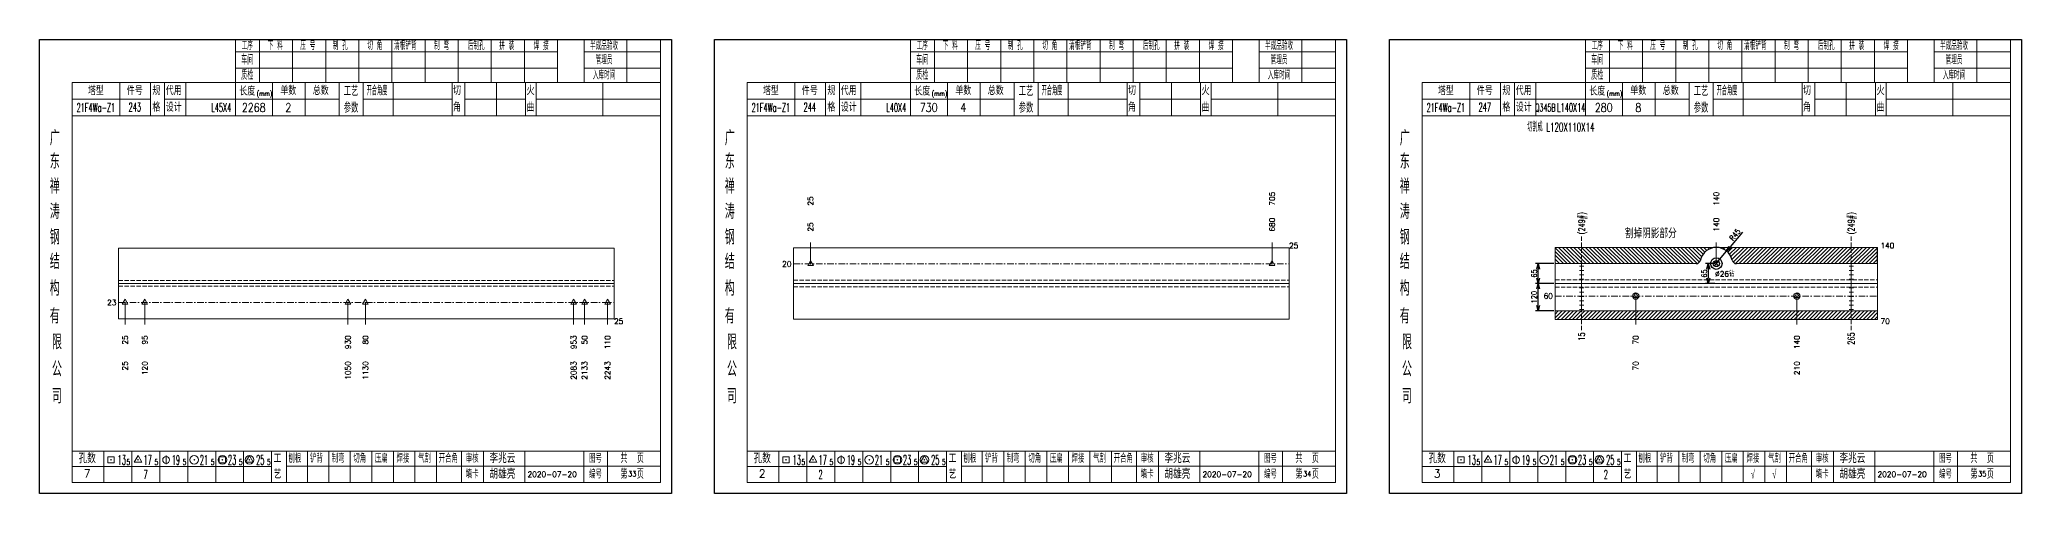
# Model space of a CAD drawing. Extents: x 1310 to 15542, y -76 to 8381.
# Drawn here: x 11505 to 12421, y 5084 to 5294 of the extents above; entities that cross this region are included whole.
import ezdxf
from ezdxf.enums import TextEntityAlignment as Align

# ---------------------------------------------------------------- set-up
doc = ezdxf.new("R2010")
doc.units = 0
doc.header["$MEASUREMENT"] = 0
doc.linetypes.add('一点画线', pattern=[5.2, 3, -1, 0.2, -1])
doc.linetypes.add('虚线', pattern=[2.75, 2, -0.75])
doc.layers.get('0').update_dxf_attribs({"linetype": 'CONTINUOUS', "lineweight": 25})
doc.layers.get('Defpoints').update_dxf_attribs({"linetype": 'CONTINUOUS'})
for name, color, linetype, lineweight in [('1', 7, 'CONTINUOUS', 25), ('2', 7, 'CONTINUOUS', 25), ('4', 7, 'CONTINUOUS', 25), ('5', 7, 'CONTINUOUS', 25)]:
    doc.layers.add(name, color=color, linetype=linetype, lineweight=lineweight)
doc.styles.add('DimFont', font='simplex.shx', dxfattribs={"width": 0.8, "bigfont": 'gbhzfs.shx'})
doc.styles.get("Standard").update_dxf_attribs({"font": 'simplex.shx', "width": 0.7, "height": 3, "bigfont": 'gbhzfs.shx'})
doc.dimstyles.new('DHDxfDimStyleOpen30', dxfattribs={"dimtxt": 2.5, "dimasz": 2.5, "dimexe": 1.25, "dimexo": 0.625, "dimtad": 2, "dimtxsty": 'DimFont', "dimblk": 'OPEN30', "dimblk1": 'OPEN30', "dimblk2": 'OPEN30', "dimcen": 2.5, "dimadec": 0, "dimazin": 0, "dimtfac": 1, "dimtmove": 0, "dimatfit": 3, "dimfxl": 0, "dimarcsym": 0})
pattern_1 = [(45, (1248.52, 709.97), (-0.88388348, 0.88388348), [])]

# ---------------------------------------------------------------- blocks, each defined once
blk = doc.blocks.new('孔17.5')
at = {"layer": '5', "color": 7, "linetype": 'Continuous', "lineweight": 13}
for p, q in [((0, 1), (-0.866, -0.5)), ((-0.1, -0.1), (0.1, 0.1)), ((0.1, -0.1), (-0.1, 0.1)), ((0.866, -0.5), (0, 1)), ((-0.866, -0.5), (0.866, -0.5))]:
    blk.add_line(p, q, dxfattribs=at)
blk = doc.blocks.new('孔25.5')
at = {"layer": '5', "color": 7, "linetype": 'Continuous', "lineweight": 13}
for p, q in [((0, 1), (-0.866, -0.5)), ((-0.1, -0.1), (0.1, 0.1)), ((0.1, -0.1), (-0.1, 0.1)), ((0.866, -0.5), (0, 1)), ((-0.866, -0.5), (0.866, -0.5))]:
    blk.add_line(p, q, dxfattribs=at)
blk.add_circle((0, 0), 1, dxfattribs=at)
blk = doc.blocks.new('_OPEN30')
at = {"color": 0, "linetype": 'ByBlock', "lineweight": -2}
for p, q in [((-1, 0.27), (0, 0)), ((0, 0), (-1, -0.27)), ((0, 0), (-1, 0))]:
    blk.add_line(p, q, dxfattribs=at)
blk = doc.blocks.new('*D15')
at = {"color": 0, "linetype": 'Continuous', "lineweight": -2}
for p, q in [((12279.28, 5190.03), (12274.93, 5190.03)), ((12276.18, 5187.53), (12276.18, 5183.35)), ((12279.28, 5180.85), (12274.93, 5180.85))]:
    blk.add_line(p, q, dxfattribs=at)
at = {"layer": 'Defpoints', "color": 0, "linetype": 'Continuous'}
for p in [(12279.91, 5190.03), (12276.18, 5180.85), (12279.91, 5180.85)]:
    blk.add_point(p, dxfattribs=at)
at = {"color": 0, "linetype": 'Continuous', "lineweight": -2, "xscale": 2.5, "yscale": 2.5, "zscale": 2.5}
for p, rotation in [((12276.18, 5190.03), 90), ((12276.18, 5180.85), 270)]:
    blk.add_blockref('_OPEN30', p, dxfattribs=dict(at, rotation=rotation))
at = {"color": 0, "linetype": 'Continuous', "insert": (12274.31, 5185.44), "char_height": 2.5, "attachment_point": 5, "rotation": 90, "style": 'DimFont'}
blk.add_mtext('65', dxfattribs=at)
blk = doc.blocks.new('*D16')
at = {"color": 0, "linetype": 'Continuous', "lineweight": -2}
for p, q in [((12204.72, 5180.85), (12196.27, 5180.85)), ((12197.52, 5170.67), (12197.52, 5178.35)), ((12204.72, 5168.17), (12196.27, 5168.17))]:
    blk.add_line(p, q, dxfattribs=at)
at = {"layer": 'Defpoints', "color": 0, "linetype": 'Continuous'}
for p in [(12197.52, 5180.85), (12205.34, 5180.85), (12205.34, 5168.17)]:
    blk.add_point(p, dxfattribs=at)
at = {"color": 0, "linetype": 'Continuous', "lineweight": -2, "xscale": 2.5, "yscale": 2.5, "zscale": 2.5}
for p, rotation in [((12197.52, 5180.85), 90), ((12197.52, 5168.17), 270)]:
    blk.add_blockref('_OPEN30', p, dxfattribs=dict(at, rotation=rotation))
at = {"color": 0, "linetype": 'Continuous', "insert": (12195.64, 5174.51), "char_height": 2.5, "attachment_point": 5, "rotation": 90, "style": 'DimFont'}
blk.add_mtext('120', dxfattribs=at)
blk = doc.blocks.new('*D17')
at = {"color": 0, "linetype": 'Continuous', "lineweight": -2}
for p, q in [((12204.72, 5190.03), (12196.27, 5190.03)), ((12197.52, 5183.35), (12197.52, 5187.53)), ((12204.72, 5180.85), (12196.27, 5180.85))]:
    blk.add_line(p, q, dxfattribs=at)
at = {"layer": 'Defpoints', "color": 0, "linetype": 'Continuous'}
for p in [(12197.52, 5190.03), (12205.34, 5190.03), (12205.34, 5180.85)]:
    blk.add_point(p, dxfattribs=at)
at = {"color": 0, "linetype": 'Continuous', "lineweight": -2, "xscale": 2.5, "yscale": 2.5, "zscale": 2.5}
for p, rotation in [((12197.52, 5190.03), 90), ((12197.52, 5180.85), 270)]:
    blk.add_blockref('_OPEN30', p, dxfattribs=dict(at, rotation=rotation))
at = {"color": 0, "linetype": 'Continuous', "insert": (12195.64, 5185.44), "char_height": 2.5, "attachment_point": 5, "rotation": 90, "style": 'DimFont'}
blk.add_mtext('65', dxfattribs=at)
blk = doc.blocks.new('*D18')
at = {"color": 0, "linetype": 'Continuous', "lineweight": -2}
for p, q in [((12292.02, 5204.65), (12286.29, 5197.73)), ((12279.91, 5190.03), (12284.69, 5195.81))]:
    blk.add_line(p, q, dxfattribs=at)
at = {"layer": 'Defpoints', "color": 0, "linetype": 'Continuous'}
for p in [(12279.91, 5190.03), (12284.69, 5195.81)]:
    blk.add_point(p, dxfattribs=at)
at = {"color": 0, "linetype": 'Continuous', "lineweight": -2, "xscale": 2.5, "yscale": 2.5, "zscale": 2.5, "rotation": 230.3478719668352}
blk.add_blockref('_OPEN30', (12284.69, 5195.81), dxfattribs=at)
at = {"color": 0, "linetype": 'Continuous', "insert": (12288.51, 5203.35), "char_height": 2.5, "attachment_point": 5, "rotation": 50.34787, "style": 'DimFont'}
blk.add_mtext('R45', dxfattribs=at)
blk = doc.blocks.new('CTJGK')
at = {"color": 6, "linetype": 'Continuous'}
for p, q in [((0, 209.97), (292.13, 209.97)), ((0, 0), (0, 209.97)), ((292.13, 209.97), (292.13, 0)), ((292.13, 0), (0, 0))]:
    blk.add_line(p, q, dxfattribs=at)

msp = doc.modelspace()

# ---------------------------------------------------------------- hatches: boundary and pattern name
at = {"linetype": 'Continuous'}
h = msp.add_hatch(dxfattribs=at)
h.set_pattern_fill('ANSI31', color=0, scale=10, style=0)
h.set_pattern_definition([(135, (23311.2934, 709.97), (0.88388348, 0.88388348), [])])
h.paths.add_polyline_path([(12217.532, 5197.534), (12279.907, 5197.534, 0.3533665), (12272.575, 5191.613, -0.3533665), (12270.62, 5190.034), (12217.532, 5190.034)])
h.paths.add_polyline_path([(12205.342, 5197.534), (12217.532, 5197.534), (12217.532, 5190.034), (12205.342, 5190.034)])
h = msp.add_hatch(dxfattribs=at)
h.set_pattern_fill('ANSI31', color=0, scale=10, style=0)
h.set_pattern_definition(pattern_1)
h.paths.add_polyline_path([(12342.282, 5197.534), (12279.907, 5197.534, -0.3533665), (12287.239, 5191.613, 0.3533665), (12289.194, 5190.034), (12342.282, 5190.034)])
h.paths.add_polyline_path([(12354.472, 5197.534), (12342.282, 5197.534), (12342.282, 5190.034), (12354.472, 5190.034)])
h = msp.add_hatch(dxfattribs=at)
h.set_pattern_fill('ANSI31', color=0, scale=10, style=0)
h.set_pattern_definition(pattern_1)
h.paths.add_polyline_path([(12217.617, 5168.174), (12205.342, 5168.174), (12205.342, 5164.174), (12217.617, 5164.174)])
h.paths.add_polyline_path([(12242.624, 5168.174), (12217.617, 5168.174), (12217.617, 5164.174), (12242.624, 5164.174)])
h.paths.add_polyline_path([(12317.189, 5168.174), (12242.624, 5168.174), (12242.624, 5164.174), (12317.189, 5164.174)])
h.paths.add_polyline_path([(12342.282, 5168.174), (12317.189, 5168.174), (12317.189, 5164.174), (12342.282, 5164.174)])
h.paths.add_polyline_path([(12354.472, 5168.174), (12342.282, 5168.174), (12342.282, 5164.174), (12354.472, 5164.174)])

# ---------------------------------------------------------------- linework, layer by layer
at = {"color": 7, "linetype": 'Continuous', "lineweight": 18}
for p, q in [((11541.082, 5197.187), (11541.082, 5164.521)), ((11541.082, 5197.187), (11770.212, 5197.187)), ((11770.212, 5197.187), (11770.212, 5164.521)), ((11853.212, 5197.354), (11853.212, 5164.354)), ((11853.212, 5197.354), (12082.342, 5197.354)), ((12082.342, 5197.354), (12082.342, 5164.354)), ((12205.342, 5197.534), (12205.342, 5164.174)), ((12205.342, 5197.534), (12354.472, 5197.534)), ((12205.342, 5190.034), (12270.62, 5190.034)), ((12289.194, 5190.034), (12354.472, 5190.034)), ((12354.472, 5190.034), (12354.472, 5164.174)), ((11541.082, 5180.854), (11770.212, 5180.854)), ((11853.212, 5180.854), (12082.342, 5180.854)), ((12205.342, 5180.854), (12354.472, 5180.854))]:
    msp.add_line(p, q, dxfattribs=at)
at = {"color": 7, "linetype": 'Continuous', "lineweight": 13}
for p, q in [((11861.059, 5189.854), (11861.059, 5199.854)), ((12074.495, 5189.854), (12074.495, 5199.854)), ((12279.907, 5190.034), (12279.907, 5199.854)), ((11544.082, 5172.021), (11544.082, 5161.854)), ((11553.205, 5172.021), (11553.205, 5161.854)), ((11647.16, 5172.021), (11647.16, 5161.854)), ((11655.243, 5172.021), (11655.243, 5161.854)), ((11751.522, 5172.021), (11751.522, 5161.854)), ((11756.573, 5172.021), (11756.573, 5161.854)), ((11767.212, 5172.021), (11767.212, 5161.854)), ((12242.624, 5175.034), (12242.624, 5161.854)), ((12317.189, 5175.034), (12317.189, 5161.854))]:
    msp.add_line(p, q, dxfattribs=at)
at = {"color": 0, "linetype": 'Continuous'}
msp.add_line((12354.472, 5190.034), (12354.472, 5197.534), dxfattribs=at)
at = {"color": 3, "linetype": '一点画线', "lineweight": 13}
for p, q in [((11853.212, 5189.854), (12082.342, 5189.854)), ((11541.082, 5172.021), (11770.212, 5172.021)), ((12205.342, 5175.034), (12354.472, 5175.034))]:
    msp.add_line(p, q, dxfattribs=at)
at = {"color": 8, "linetype": 'Continuous', "lineweight": 9}
for p, q in [((12278.907, 5189.034), (12280.907, 5191.034)), ((12278.907, 5191.034), (12280.907, 5189.034))]:
    msp.add_line(p, q, dxfattribs=at)
at = {"color": 1, "linetype": '虚线', "lineweight": 18}
for p, q in [((11541.082, 5182.187), (11770.212, 5182.187)), ((11541.082, 5179.521), (11770.212, 5179.521)), ((11853.212, 5182.354), (12082.342, 5182.354)), ((11853.212, 5179.354), (12082.342, 5179.354)), ((12205.342, 5182.534), (12354.472, 5182.534)), ((12205.342, 5179.174), (12354.472, 5179.174))]:
    msp.add_line(p, q, dxfattribs=at)
at = {"color": 0, "linetype": 'Continuous'}
for radius in [2.656, 1.414]:
    msp.add_circle((12279.907, 5190.034), radius, dxfattribs=at)
for centre, radius, start, end in [((12279.907, 5190.034), 7.5, 12.153197, 167.846803), ((12270.62, 5192.034), 2, 270, 347.846803), ((12289.194, 5192.034), 2, 192.153197, 270)]:
    msp.add_arc(centre, radius, start, end, dxfattribs=at)
at = {"layer": '1', "color": 7, "linetype": 'Continuous', "lineweight": 18}
for p, q in [((11541.082, 5164.521), (11770.212, 5164.521)), ((11853.212, 5164.354), (12082.342, 5164.354)), ((12205.342, 5168.174), (12354.472, 5168.174)), ((12205.342, 5164.174), (12354.472, 5164.174))]:
    msp.add_line(p, q, dxfattribs=at)
at = {"layer": '2', "color": 216, "linetype": '虚线', "lineweight": 13}
for p, q in [((12217.617, 5202.534), (12217.617, 5159.174)), ((12342.282, 5202.534), (12342.282, 5159.174))]:
    msp.add_line(p, q, dxfattribs=at)
at = {"layer": '2', "color": 7, "linetype": 'Continuous', "lineweight": 13}
for p, q in [((12218.617, 5188.854), (12216.617, 5188.854)), ((12218.617, 5186.854), (12216.617, 5186.854)), ((12217.617, 5180.854), (12217.617, 5189.594)), ((12343.282, 5188.854), (12341.282, 5188.854)), ((12343.282, 5186.854), (12341.282, 5186.854)), ((12342.282, 5180.854), (12342.282, 5190.034)), ((12218.617, 5184.854), (12216.617, 5184.854)), ((12218.617, 5182.854), (12216.617, 5182.854)), ((12216.617, 5178.854), (12218.617, 5178.854)), ((12217.617, 5180.854), (12217.617, 5168.174)), ((12343.282, 5184.854), (12341.282, 5184.854)), ((12343.282, 5182.854), (12341.282, 5182.854)), ((12341.282, 5178.854), (12343.282, 5178.854)), ((12342.282, 5180.854), (12342.282, 5168.174)), ((12216.617, 5176.854), (12218.617, 5176.854)), ((12216.617, 5174.854), (12218.617, 5174.854)), ((12216.617, 5172.854), (12218.617, 5172.854)), ((12216.617, 5170.854), (12218.617, 5170.854)), ((12216.617, 5168.854), (12218.617, 5168.854)), ((12341.282, 5176.854), (12343.282, 5176.854)), ((12341.282, 5174.854), (12343.282, 5174.854)), ((12341.282, 5172.854), (12343.282, 5172.854)), ((12341.282, 5170.854), (12343.282, 5170.854)), ((12341.282, 5168.854), (12343.282, 5168.854))]:
    msp.add_line(p, q, dxfattribs=at)
at = {"layer": '4', "color": 1, "linetype": 'Continuous', "lineweight": 18}
for p, q in [((11504.582, 5293.681), (11504.582, 5083.711)), ((11796.712, 5293.681), (11504.582, 5293.681)), ((11595.212, 5293.681), (11595.212, 5273.841)), ((11744.052, 5287.951), (11595.212, 5287.951)), ((11606.242, 5293.681), (11606.242, 5273.821)), ((11621.552, 5293.681), (11621.552, 5273.821)), ((11636.872, 5293.681), (11636.872, 5273.821)), ((11652.182, 5293.681), (11652.182, 5273.821)), ((11667.492, 5293.681), (11667.492, 5273.821)), ((11682.802, 5293.681), (11682.802, 5273.821)), ((11698.122, 5293.681), (11698.122, 5273.821)), ((11713.432, 5293.681), (11713.432, 5273.821)), ((11728.742, 5293.681), (11728.742, 5273.821)), ((11744.052, 5293.681), (11744.052, 5273.841)), ((11744.052, 5293.681), (11744.052, 5273.821)), ((11756.332, 5293.681), (11756.332, 5273.821)), ((11791.662, 5287.951), (11756.332, 5287.951)), ((11776.082, 5293.681), (11776.082, 5273.821)), ((11791.662, 5293.681), (11791.662, 5273.821)), ((11796.712, 5263.881), (11796.712, 5293.681)), ((11816.712, 5293.681), (11816.712, 5083.711)), ((12108.842, 5293.681), (11816.712, 5293.681)), ((11907.342, 5293.681), (11907.342, 5273.841)), ((12056.182, 5287.951), (11907.342, 5287.951)), ((11918.372, 5293.681), (11918.372, 5273.821)), ((11933.682, 5293.681), (11933.682, 5273.821)), ((11949.002, 5293.681), (11949.002, 5273.821)), ((11964.312, 5293.681), (11964.312, 5273.821)), ((11979.622, 5293.681), (11979.622, 5273.821)), ((11994.932, 5293.681), (11994.932, 5273.821)), ((12010.252, 5293.681), (12010.252, 5273.821)), ((12025.562, 5293.681), (12025.562, 5273.821)), ((12040.872, 5293.681), (12040.872, 5273.821)), ((12056.182, 5293.681), (12056.182, 5273.841)), ((12056.182, 5293.681), (12056.182, 5273.821)), ((12068.462, 5293.681), (12068.462, 5273.821)), ((12103.792, 5287.951), (12068.462, 5287.951)), ((12088.212, 5293.681), (12088.212, 5273.821)), ((12103.792, 5293.681), (12103.792, 5273.821)), ((12108.842, 5263.881), (12108.842, 5293.681)), ((12128.842, 5293.681), (12128.842, 5083.711)), ((12420.972, 5293.681), (12128.842, 5293.681)), ((12219.472, 5293.681), (12219.472, 5273.841)), ((12368.312, 5287.951), (12219.472, 5287.951)), ((12230.502, 5293.681), (12230.502, 5273.821)), ((12245.812, 5293.681), (12245.812, 5273.821)), ((12261.132, 5293.681), (12261.132, 5273.821)), ((12276.442, 5293.681), (12276.442, 5273.821)), ((12291.752, 5293.681), (12291.752, 5273.821)), ((12307.062, 5293.681), (12307.062, 5273.821)), ((12322.382, 5293.681), (12322.382, 5273.821)), ((12337.692, 5293.681), (12337.692, 5273.821)), ((12353.002, 5293.681), (12353.002, 5273.821)), ((12368.312, 5293.681), (12368.312, 5273.841)), ((12368.312, 5293.681), (12368.312, 5273.821)), ((12380.592, 5293.681), (12380.592, 5273.821)), ((12415.922, 5287.951), (12380.592, 5287.951)), ((12400.342, 5293.681), (12400.342, 5273.821)), ((12415.922, 5293.681), (12415.922, 5273.821)), ((12420.972, 5263.881), (12420.972, 5293.681)), ((11744.052, 5280.471), (11595.212, 5280.471)), ((11791.662, 5280.471), (11756.332, 5280.471)), ((12056.182, 5280.471), (11907.342, 5280.471)), ((12103.792, 5280.471), (12068.462, 5280.471)), ((12368.312, 5280.471), (12219.472, 5280.471)), ((12415.922, 5280.471), (12380.592, 5280.471)), ((11519.592, 5273.821), (11519.592, 5088.761)), ((11791.662, 5273.821), (11519.592, 5273.821)), ((11541.712, 5273.831), (11541.712, 5258.411)), ((11555.862, 5258.411), (11555.862, 5273.821)), ((11562.362, 5258.411), (11562.362, 5273.821)), ((11572.232, 5273.821), (11572.232, 5258.411)), ((11595.212, 5273.841), (11595.212, 5258.411)), ((11612.332, 5273.821), (11612.332, 5258.411)), ((11627.382, 5273.821), (11627.382, 5258.411)), ((11643.082, 5273.821), (11643.082, 5258.411)), ((11654.142, 5273.821), (11654.142, 5258.411)), ((11668.092, 5273.821), (11668.092, 5258.411)), ((11695.392, 5273.821), (11695.392, 5258.411)), ((11701.152, 5273.821), (11701.152, 5258.411)), ((11715.772, 5273.821), (11715.772, 5258.411)), ((11729.232, 5273.821), (11729.232, 5258.411)), ((11734.222, 5273.821), (11734.222, 5258.411)), ((11764.962, 5273.821), (11764.962, 5258.411)), ((11791.662, 5088.761), (11791.662, 5273.821)), ((11831.722, 5273.821), (11831.722, 5088.761)), ((12103.792, 5273.821), (11831.722, 5273.821)), ((11853.842, 5273.831), (11853.842, 5258.411)), ((11867.992, 5258.411), (11867.992, 5273.821)), ((11874.492, 5258.411), (11874.492, 5273.821)), ((11884.362, 5273.821), (11884.362, 5258.411)), ((11907.342, 5273.841), (11907.342, 5258.411)), ((11924.462, 5273.821), (11924.462, 5258.411)), ((11939.512, 5273.821), (11939.512, 5258.411)), ((11955.212, 5273.821), (11955.212, 5258.411)), ((11966.272, 5273.821), (11966.272, 5258.411)), ((11980.222, 5273.821), (11980.222, 5258.411)), ((12007.522, 5273.821), (12007.522, 5258.411)), ((12013.282, 5273.821), (12013.282, 5258.411)), ((12027.902, 5273.821), (12027.902, 5258.411)), ((12041.362, 5273.821), (12041.362, 5258.411)), ((12046.352, 5273.821), (12046.352, 5258.411)), ((12077.092, 5273.821), (12077.092, 5258.411)), ((12103.792, 5088.761), (12103.792, 5273.821)), ((12143.852, 5273.821), (12143.852, 5088.761)), ((12415.922, 5273.821), (12143.852, 5273.821)), ((12165.972, 5273.831), (12165.972, 5258.411)), ((12180.122, 5258.411), (12180.122, 5273.821)), ((12186.622, 5258.411), (12186.622, 5273.821)), ((12196.492, 5273.821), (12196.492, 5258.411)), ((12219.472, 5273.841), (12219.472, 5258.411)), ((12236.592, 5273.821), (12236.592, 5258.411)), ((12251.642, 5273.821), (12251.642, 5258.411)), ((12267.342, 5273.821), (12267.342, 5258.411)), ((12278.402, 5273.821), (12278.402, 5258.411)), ((12292.352, 5273.821), (12292.352, 5258.411)), ((12319.652, 5273.821), (12319.652, 5258.411)), ((12325.412, 5273.821), (12325.412, 5258.411)), ((12340.032, 5273.821), (12340.032, 5258.411)), ((12353.492, 5273.821), (12353.492, 5258.411)), ((12358.482, 5273.821), (12358.482, 5258.411)), ((12389.222, 5273.821), (12389.222, 5258.411)), ((12415.922, 5088.761), (12415.922, 5273.821)), ((11555.862, 5266.061), (11519.592, 5266.061)), ((11643.082, 5266.111), (11562.362, 5266.111)), ((11654.142, 5266.111), (11695.392, 5266.111)), ((11701.152, 5266.111), (11729.232, 5266.111)), ((11734.222, 5266.111), (11791.842, 5266.111)), ((11796.712, 5083.711), (11796.712, 5263.881)), ((11867.992, 5266.061), (11831.722, 5266.061)), ((11955.212, 5266.111), (11874.492, 5266.111)), ((11966.272, 5266.111), (12007.522, 5266.111)), ((12013.282, 5266.111), (12041.362, 5266.111)), ((12046.352, 5266.111), (12103.972, 5266.111)), ((12108.842, 5083.711), (12108.842, 5263.881)), ((12180.122, 5266.061), (12143.852, 5266.061)), ((12267.342, 5266.111), (12186.622, 5266.111)), ((12278.402, 5266.111), (12319.652, 5266.111)), ((12325.412, 5266.111), (12353.492, 5266.111)), ((12358.482, 5266.111), (12416.102, 5266.111)), ((12420.972, 5083.711), (12420.972, 5263.881)), ((11791.842, 5258.411), (11519.592, 5258.411)), ((12103.972, 5258.411), (11831.722, 5258.411)), ((12416.102, 5258.411), (12143.852, 5258.411)), ((11519.592, 5103.291), (11791.662, 5103.291)), ((11611.842, 5096.161), (11519.592, 5096.161)), ((11534.282, 5103.291), (11534.282, 5088.761)), ((11547.212, 5088.761), (11547.212, 5103.291)), ((11560.142, 5103.291), (11560.142, 5088.761)), ((11573.062, 5088.761), (11573.062, 5103.291)), ((11585.992, 5103.291), (11585.992, 5088.761)), ((11598.922, 5088.761), (11598.922, 5103.291)), ((11611.842, 5088.761), (11611.842, 5103.291)), ((11618.672, 5096.321), (11791.662, 5096.321)), ((11618.712, 5088.761), (11618.712, 5103.291)), ((11628.372, 5088.761), (11628.372, 5103.291)), ((11638.312, 5088.761), (11638.312, 5103.291)), ((11648.252, 5088.761), (11648.252, 5103.291)), ((11658.202, 5088.761), (11658.202, 5103.291)), ((11668.142, 5088.761), (11668.142, 5103.291)), ((11678.082, 5088.761), (11678.082, 5103.291)), ((11688.032, 5088.761), (11688.032, 5103.291)), ((11699.672, 5088.761), (11699.672, 5103.291)), ((11709.822, 5088.761), (11709.822, 5103.291)), ((11728.882, 5088.761), (11728.882, 5103.291)), ((11756.262, 5088.761), (11756.262, 5103.291)), ((11767.222, 5088.761), (11767.222, 5103.291)), ((11831.722, 5103.291), (12103.792, 5103.291)), ((11923.972, 5096.161), (11831.722, 5096.161)), ((11846.412, 5103.291), (11846.412, 5088.761)), ((11859.342, 5088.761), (11859.342, 5103.291)), ((11872.272, 5103.291), (11872.272, 5088.761)), ((11885.192, 5088.761), (11885.192, 5103.291)), ((11898.122, 5103.291), (11898.122, 5088.761)), ((11911.052, 5088.761), (11911.052, 5103.291)), ((11923.972, 5088.761), (11923.972, 5103.291)), ((11930.802, 5096.321), (12103.792, 5096.321)), ((11930.842, 5088.761), (11930.842, 5103.291)), ((11940.502, 5088.761), (11940.502, 5103.291)), ((11950.442, 5088.761), (11950.442, 5103.291)), ((11960.382, 5088.761), (11960.382, 5103.291)), ((11970.332, 5088.761), (11970.332, 5103.291)), ((11980.272, 5088.761), (11980.272, 5103.291)), ((11990.212, 5088.761), (11990.212, 5103.291)), ((12000.162, 5088.761), (12000.162, 5103.291)), ((12011.802, 5088.761), (12011.802, 5103.291)), ((12021.952, 5088.761), (12021.952, 5103.291)), ((12041.012, 5088.761), (12041.012, 5103.291)), ((12068.392, 5088.761), (12068.392, 5103.291)), ((12079.352, 5088.761), (12079.352, 5103.291)), ((12143.852, 5103.291), (12415.922, 5103.291)), ((12236.102, 5096.161), (12143.852, 5096.161)), ((12158.542, 5103.291), (12158.542, 5088.761)), ((12171.472, 5088.761), (12171.472, 5103.291)), ((12184.402, 5103.291), (12184.402, 5088.761)), ((12197.322, 5088.761), (12197.322, 5103.291)), ((12210.252, 5103.291), (12210.252, 5088.761)), ((12223.182, 5088.761), (12223.182, 5103.291)), ((12236.102, 5088.761), (12236.102, 5103.291)), ((12242.932, 5096.321), (12415.922, 5096.321)), ((12242.972, 5088.761), (12242.972, 5103.291)), ((12252.632, 5088.761), (12252.632, 5103.291)), ((12262.572, 5088.761), (12262.572, 5103.291)), ((12272.512, 5088.761), (12272.512, 5103.291)), ((12282.462, 5088.761), (12282.462, 5103.291)), ((12292.402, 5088.761), (12292.402, 5103.291)), ((12302.342, 5088.761), (12302.342, 5103.291)), ((12312.292, 5088.761), (12312.292, 5103.291)), ((12323.932, 5088.761), (12323.932, 5103.291)), ((12334.082, 5088.761), (12334.082, 5103.291)), ((12353.142, 5088.761), (12353.142, 5103.291)), ((12380.522, 5088.761), (12380.522, 5103.291)), ((12391.482, 5088.761), (12391.482, 5103.291)), ((11519.592, 5088.761), (11791.662, 5088.761)), ((11831.722, 5088.761), (12103.792, 5088.761)), ((12143.852, 5088.761), (12415.922, 5088.761)), ((11504.582, 5083.711), (11796.712, 5083.711)), ((11816.712, 5083.711), (12108.842, 5083.711)), ((12128.842, 5083.711), (12420.972, 5083.711))]:
    msp.add_line(p, q, dxfattribs=at)
at = {"layer": '4', "color": 7, "linetype": 'Continuous', "lineweight": 13}
for p, q in [((11536.168, 5097.797), (11536.168, 5100.625)), ((11536.168, 5100.625), (11538.996, 5100.625)), ((11538.996, 5097.797), (11536.168, 5097.797)), ((11537.382, 5099.011), (11537.782, 5099.411)), ((11537.782, 5099.011), (11537.382, 5099.411)), ((11538.996, 5100.625), (11538.996, 5097.797)), ((11550.082, 5101.211), (11548.35, 5098.211)), ((11548.35, 5098.211), (11551.814, 5098.211)), ((11549.882, 5099.011), (11550.282, 5099.411)), ((11550.282, 5099.011), (11549.882, 5099.411)), ((11551.814, 5098.211), (11550.082, 5101.211)), ((11563.082, 5101.211), (11563.082, 5097.211)), ((11575.882, 5099.011), (11576.282, 5099.411)), ((11576.282, 5099.011), (11575.882, 5099.411)), ((11587.668, 5097.797), (11587.668, 5100.625)), ((11587.668, 5100.625), (11590.496, 5100.625)), ((11590.496, 5097.797), (11587.668, 5097.797)), ((11588.882, 5099.011), (11589.282, 5099.411)), ((11589.282, 5099.011), (11588.882, 5099.411)), ((11590.496, 5100.625), (11590.496, 5097.797)), ((11601.582, 5101.211), (11599.85, 5098.211)), ((11599.85, 5098.211), (11603.314, 5098.211)), ((11601.382, 5099.011), (11601.782, 5099.411)), ((11601.782, 5099.011), (11601.382, 5099.411)), ((11603.314, 5098.211), (11601.582, 5101.211)), ((11848.298, 5097.797), (11848.298, 5100.625)), ((11848.298, 5100.625), (11851.126, 5100.625)), ((11851.126, 5097.797), (11848.298, 5097.797)), ((11849.512, 5099.011), (11849.912, 5099.411)), ((11849.912, 5099.011), (11849.512, 5099.411)), ((11851.126, 5100.625), (11851.126, 5097.797)), ((11862.212, 5101.211), (11860.48, 5098.211)), ((11860.48, 5098.211), (11863.944, 5098.211)), ((11862.012, 5099.011), (11862.412, 5099.411)), ((11862.412, 5099.011), (11862.012, 5099.411)), ((11863.944, 5098.211), (11862.212, 5101.211)), ((11875.212, 5101.211), (11875.212, 5097.211)), ((11888.012, 5099.011), (11888.412, 5099.411)), ((11888.412, 5099.011), (11888.012, 5099.411)), ((11899.798, 5097.797), (11899.798, 5100.625)), ((11899.798, 5100.625), (11902.626, 5100.625)), ((11902.626, 5097.797), (11899.798, 5097.797)), ((11901.012, 5099.011), (11901.412, 5099.411)), ((11901.412, 5099.011), (11901.012, 5099.411)), ((11902.626, 5100.625), (11902.626, 5097.797)), ((11913.712, 5101.211), (11911.98, 5098.211)), ((11911.98, 5098.211), (11915.444, 5098.211)), ((11913.512, 5099.011), (11913.912, 5099.411)), ((11913.912, 5099.011), (11913.512, 5099.411)), ((11915.444, 5098.211), (11913.712, 5101.211)), ((12160.428, 5097.797), (12160.428, 5100.625)), ((12160.428, 5100.625), (12163.256, 5100.625)), ((12163.256, 5097.797), (12160.428, 5097.797)), ((12161.642, 5099.011), (12162.042, 5099.411)), ((12162.042, 5099.011), (12161.642, 5099.411)), ((12163.256, 5100.625), (12163.256, 5097.797)), ((12174.342, 5101.211), (12172.61, 5098.211)), ((12172.61, 5098.211), (12176.074, 5098.211)), ((12174.142, 5099.011), (12174.542, 5099.411)), ((12174.542, 5099.011), (12174.142, 5099.411)), ((12176.074, 5098.211), (12174.342, 5101.211)), ((12187.342, 5101.211), (12187.342, 5097.211)), ((12200.142, 5099.011), (12200.542, 5099.411)), ((12200.542, 5099.011), (12200.142, 5099.411)), ((12211.928, 5097.797), (12211.928, 5100.625)), ((12211.928, 5100.625), (12214.756, 5100.625)), ((12214.756, 5097.797), (12211.928, 5097.797)), ((12213.142, 5099.011), (12213.542, 5099.411)), ((12213.542, 5099.011), (12213.142, 5099.411)), ((12214.756, 5100.625), (12214.756, 5097.797)), ((12225.842, 5101.211), (12224.11, 5098.211)), ((12224.11, 5098.211), (12227.574, 5098.211)), ((12225.642, 5099.011), (12226.042, 5099.411)), ((12226.042, 5099.011), (12225.642, 5099.411)), ((12227.574, 5098.211), (12225.842, 5101.211))]:
    msp.add_line(p, q, dxfattribs=at)
for centre, radius in [((11563.082, 5099.211), 1.6), ((11576.082, 5099.211), 2), ((11589.082, 5099.211), 2), ((11601.582, 5099.211), 2), ((11875.212, 5099.211), 1.6), ((11888.212, 5099.211), 2), ((11901.212, 5099.211), 2), ((11913.712, 5099.211), 2), ((12187.342, 5099.211), 1.6), ((12200.342, 5099.211), 2), ((12213.342, 5099.211), 2), ((12225.842, 5099.211), 2)]:
    msp.add_circle(centre, radius, dxfattribs=at)

# ---------------------------------------------------------------- block references
at = {"color": 0, "linetype": 'Continuous'}
for p in [(11504.582, 5083.711), (11816.712, 5083.711), (12128.842, 5083.711)]:
    msp.add_blockref('CTJGK', p, dxfattribs=at)
at = {"color": 8, "linetype": 'Continuous', "lineweight": 9, "xscale": 1.5, "yscale": 1.5, "zscale": 1.5}
for p in [(11861.059, 5189.854), (12074.495, 5189.854)]:
    msp.add_blockref('孔17.5', p, dxfattribs=at)
at = {"layer": '1', "color": 8, "linetype": 'Continuous', "lineweight": 9, "xscale": 1.5, "yscale": 1.5, "zscale": 1.5}
for name, p in [('孔17.5', (11544.082, 5172.021)), ('孔17.5', (11553.205, 5172.021)), ('孔17.5', (11647.16, 5172.021)), ('孔17.5', (11655.243, 5172.021)), ('孔17.5', (11751.522, 5172.021)), ('孔17.5', (11756.573, 5172.021)), ('孔17.5', (11767.212, 5172.021)), ('孔25.5', (12242.624, 5175.034)), ('孔25.5', (12317.189, 5175.034))]:
    msp.add_blockref(name, p, dxfattribs=at)

# ---------------------------------------------------------------- texts
at = {"color": 7, "linetype": 'Continuous', "lineweight": 13}
for s, p in [('25', (11861.059, 5216.854)), ('705', (12074.495, 5216.854)), ('140', (12279.907, 5216.854))]:
    msp.add_text(s, height=2.5, rotation=90, dxfattribs=at).set_placement(p, align=Align.MIDDLE_LEFT)
at = {"color": 8, "linetype": 'Continuous', "lineweight": 9}
for s, p in [('25', (11861.059, 5204.854)), ('680', (12074.495, 5204.854)), ('140', (12279.907, 5204.854))]:
    msp.add_text(s, height=2.5, rotation=90, dxfattribs=at).set_placement(p, align=Align.MIDDLE_LEFT)
at = {"color": 7, "linetype": 'Continuous', "lineweight": 13}
for s, p in [('25', (12082.342, 5198.354)), ('140', (12355.813, 5198.354)), ('%%C26钻', (12279.355, 5185.27))]:
    msp.add_text(s, height=2.5, dxfattribs=at).set_placement(p, align=Align.MIDDLE_LEFT)
for s, p in [('20', (11852.212, 5189.854)), ('23', (11540.082, 5172.021)), ('60', (12204.342, 5175.034))]:
    msp.add_text(s, height=2.5, dxfattribs=at).set_placement(p, align=Align.MIDDLE_RIGHT)
at = {"layer": '1', "color": 7, "linetype": 'Continuous', "lineweight": 13}
for s, p in [('25', (11770.212, 5163.354)), ('70', (12355.813, 5163.354))]:
    msp.add_text(s, height=2.5, dxfattribs=at).set_placement(p, align=Align.MIDDLE_LEFT)
at = {"layer": '1', "color": 8, "linetype": 'Continuous', "lineweight": 9}
for s, p in [('25', (11544.082, 5156.854)), ('95', (11553.205, 5156.854)), ('930', (11647.16, 5156.854)), ('80', (11655.243, 5156.854)), ('953', (11751.522, 5156.854)), ('50', (11756.573, 5156.854)), ('110', (11767.212, 5156.854)), ('70', (12242.624, 5156.854)), ('140', (12317.189, 5156.854))]:
    msp.add_text(s, height=2.5, rotation=90, dxfattribs=at).set_placement(p, align=Align.MIDDLE_RIGHT)
at = {"layer": '1', "color": 7, "linetype": 'Continuous', "lineweight": 13}
for s, p in [('25', (11544.082, 5144.854)), ('120', (11553.205, 5144.854)), ('1050', (11647.16, 5144.854)), ('1130', (11655.243, 5144.854)), ('2083', (11751.522, 5144.854)), ('2133', (11756.573, 5144.854)), ('2243', (11767.212, 5144.854)), ('70', (12242.624, 5144.854)), ('210', (12317.189, 5144.854))]:
    msp.add_text(s, height=2.5, rotation=90, dxfattribs=at).set_placement(p, align=Align.MIDDLE_RIGHT)
at = {"layer": '2', "color": 7, "linetype": 'Continuous', "lineweight": 13, "width": 0.7}
for p in [(12217.617, 5203.534), (12342.282, 5203.534)]:
    msp.add_text('(249#)', height=3, rotation=90, dxfattribs=at).set_placement(p, align=Align.MIDDLE_LEFT)
for s, p in [('15', (12217.617, 5158.174)), ('265', (12342.282, 5158.174))]:
    msp.add_text(s, height=3, rotation=90, dxfattribs=at).set_placement(p, align=Align.MIDDLE_RIGHT)
at = {"layer": '4', "color": 1, "linetype": 'Continuous', "lineweight": 25}
for s, height, width, p in [('工序', 3.7, 0.7, (11600.582, 5290.811)), ('下 料', 3.7, 0.7, (11613.582, 5290.811)), ('压 号', 3.7, 0.7, (11628.582, 5290.811)), ('制 孔', 3.7, 0.7, (11643.582, 5290.811)), ('切 角', 3.7, 0.7, (11659.582, 5290.811)), ('清根铲背 ', 3.7, 0.7, (11674.582, 5290.811)), (' 制 弯', 3.7, 0.7, (11689.582, 5290.811)), (' 后制孔', 3.7, 0.7, (11705.582, 5290.811)), ('拼 装', 3.7, 0.7, (11720.582, 5290.811)), (' 焊 接', 3.7, 0.7, (11735.582, 5290.811)), ('半成品验收', 3.7, 0.7, (11765.582, 5290.811)), ('工序', 3.7, 0.7, (11912.712, 5290.811)), ('下 料', 3.7, 0.7, (11925.712, 5290.811)), ('压 号', 3.7, 0.7, (11940.712, 5290.811)), ('制 孔', 3.7, 0.7, (11955.712, 5290.811)), ('切 角', 3.7, 0.7, (11971.712, 5290.811)), ('清根铲背 ', 3.7, 0.7, (11986.712, 5290.811)), (' 制 弯', 3.7, 0.7, (12001.712, 5290.811)), (' 后制孔', 3.7, 0.7, (12017.712, 5290.811)), ('拼 装', 3.7, 0.7, (12032.712, 5290.811)), (' 焊 接', 3.7, 0.7, (12047.712, 5290.811)), ('半成品验收', 3.7, 0.7, (12077.712, 5290.811)), ('工序', 3.7, 0.7, (12224.842, 5290.811)), ('下 料', 3.7, 0.7, (12237.842, 5290.811)), ('压 号', 3.7, 0.7, (12252.842, 5290.811)), ('制 孔', 3.7, 0.7, (12267.842, 5290.811)), ('切 角', 3.7, 0.7, (12283.842, 5290.811)), ('清根铲背 ', 3.7, 0.7, (12298.842, 5290.811)), (' 制 弯', 3.7, 0.7, (12313.842, 5290.811)), (' 后制孔', 3.7, 0.7, (12329.842, 5290.811)), ('拼 装', 3.7, 0.7, (12344.842, 5290.811)), (' 焊 接', 3.7, 0.7, (12359.842, 5290.811)), ('半成品验收', 3.7, 0.7, (12389.842, 5290.811)), ('质检', 4, 0.7, (11600.582, 5277.151)), ('车间', 4, 0.7, (11600.582, 5284.211)), ('入库时间', 3.7, 0.7, (11765.582, 5277.151)), ('管理员', 3.7, 0.7, (11765.582, 5284.211)), ('质检', 4, 0.7, (11912.712, 5277.151)), ('车间', 4, 0.7, (11912.712, 5284.211)), ('入库时间', 3.7, 0.7, (12077.712, 5277.151)), ('管理员', 3.7, 0.7, (12077.712, 5284.211)), ('质检', 4, 0.7, (12224.842, 5277.151)), ('车间', 4, 0.7, (12224.842, 5284.211)), ('入库时间', 3.7, 0.7, (12389.842, 5277.151)), ('管理员', 3.7, 0.7, (12389.842, 5284.211)), ('(mm)', 2.24, 0.7, (11608.582, 5268.711)), ('工艺', 4.8, 0.7, (11648.582, 5269.971)), ('开合角度', 4, 0.6, (11660.582, 5269.971)), ('(mm)', 2.24, 0.7, (11920.712, 5268.711)), ('工艺', 4.8, 0.7, (11960.712, 5269.971)), ('开合角度', 4, 0.6, (11972.712, 5269.971)), ('(mm)', 2.24, 0.7, (12232.842, 5268.711)), ('工艺', 4.8, 0.7, (12272.842, 5269.971)), ('开合角度', 4, 0.6, (12284.842, 5269.971)), ('21F4Wa-Z1', 4, 0.5, (11530.582, 5262.231)), ('243', 4, 0.5, (11548.582, 5262.481)), ('L45X4', 4, 0.5, (11588.582, 5262.211)), ('2268', 4, 0.8, (11603.582, 5262.261)), ('2', 4, 0.8, (11619.582, 5262.261)), ('参数', 4.8, 0.7, (11648.582, 5262.261)), ('21F4Wa-Z1', 4, 0.5, (11842.712, 5262.231)), ('244', 4, 0.5, (11860.712, 5262.481)), ('L40X4', 4, 0.5, (11900.712, 5262.211)), ('730', 4, 0.8, (11915.712, 5262.261)), ('4', 4, 0.8, (11931.712, 5262.261)), ('参数', 4.8, 0.7, (11960.712, 5262.261)), ('21F4Wa-Z1', 4, 0.5, (12154.842, 5262.231)), ('247', 4, 0.5, (12172.842, 5262.481)), ('Q345B', 3.5, 0.5, (12200.842, 5262.211)), ('L140X14', 4, 0.5, (12212.842, 5262.211)), ('280', 4, 0.8, (12227.842, 5262.261)), ('8', 4, 0.8, (12243.842, 5262.261)), ('参数', 4.8, 0.7, (12272.842, 5262.261)), ('广', 6.96, 0.7, (11511.582, 5248.181)), ('广', 6.96, 0.7, (11823.712, 5248.181)), ('广', 6.96, 0.7, (12135.842, 5248.181)), ('东', 6.96, 0.7, (11511.582, 5237.391)), ('东', 6.96, 0.7, (11823.712, 5237.391)), ('东', 6.96, 0.7, (12135.842, 5237.391)), ('禅', 6.96, 0.7, (11511.582, 5225.801)), ('禅', 6.96, 0.7, (11823.712, 5225.801)), ('禅', 6.96, 0.7, (12135.842, 5225.801)), ('涛', 6.96, 0.7, (11511.582, 5214.201)), ('涛', 6.96, 0.7, (11823.712, 5214.201)), ('涛', 6.96, 0.7, (12135.842, 5214.201)), ('钢', 6.96, 0.7, (11511.582, 5202.311)), ('钢', 6.96, 0.7, (11823.712, 5202.311)), ('钢', 6.96, 0.7, (12135.842, 5202.311)), ('结', 6.96, 0.7, (11511.582, 5191.001)), ('结', 6.96, 0.7, (11823.712, 5191.001)), ('结', 6.96, 0.7, (12135.842, 5191.001)), ('构', 6.96, 0.7, (11511.582, 5178.621)), ('构', 6.96, 0.7, (11823.712, 5178.621)), ('构', 6.96, 0.7, (12135.842, 5178.621)), ('有', 6.96, 0.7, (11511.582, 5165.811)), ('有', 6.96, 0.7, (11823.712, 5165.811)), ('有', 6.96, 0.7, (12135.842, 5165.811)), ('限', 6.96, 0.7, (11512.582, 5153.811)), ('限', 6.96, 0.7, (11824.712, 5153.811)), ('限', 6.96, 0.7, (12136.842, 5153.811)), ('公', 6.96, 0.7, (11512.582, 5141.271)), ('公', 6.96, 0.7, (11824.712, 5141.271)), ('公', 6.96, 0.7, (12136.842, 5141.271)), ('司', 6.96, 0.7, (11512.582, 5128.791)), ('司', 6.96, 0.7, (11824.712, 5128.791)), ('司', 6.96, 0.7, (12136.842, 5128.791)), ('13', 4.47, 0.5, (11542.582, 5099.211)), ('5', 2.68, 0.6, (11545.582, 5098.211)), ('17', 4.47, 0.5, (11554.582, 5099.211)), ('5', 2.68, 0.6, (11558.582, 5098.211)), ('19', 4.47, 0.5, (11567.582, 5099.211)), ('5', 2.68, 0.6, (11571.582, 5098.211)), ('21', 4.47, 0.5, (11580.582, 5099.211)), ('5', 2.68, 0.6, (11584.582, 5098.211)), ('23', 4.47, 0.5, (11593.582, 5099.211)), ('5', 2.68, 0.6, (11597.582, 5098.211)), ('25', 4.47, 0.5, (11606.582, 5099.211)), ('5', 2.68, 0.6, (11610.582, 5098.211)), ('刨根', 3.7, 0.8, (11622.582, 5099.811)), ('铲背', 3.7, 0.8, (11632.582, 5099.811)), ('制弯', 3.7, 0.8, (11642.582, 5099.811)), ('切角', 3.7, 0.8, (11652.582, 5099.811)), ('压扁', 3.7, 0.8, (11662.582, 5099.811)), ('焊接', 3.7, 0.8, (11672.582, 5099.811)), ('气割', 3.7, 0.8, (11682.582, 5099.811)), ('开合角', 3.7, 0.8, (11693.582, 5099.811)), ('审核', 3.7, 0.8, (11704.582, 5099.811)), ('图号', 3.7, 0.8, (11761.582, 5099.811)), ('共  页', 4, 0.8, (11778.582, 5099.811)), ('13', 4.47, 0.5, (11854.712, 5099.211)), ('5', 2.68, 0.6, (11857.712, 5098.211)), ('17', 4.47, 0.5, (11866.712, 5099.211)), ('5', 2.68, 0.6, (11870.712, 5098.211)), ('19', 4.47, 0.5, (11879.712, 5099.211)), ('5', 2.68, 0.6, (11883.712, 5098.211)), ('21', 4.47, 0.5, (11892.712, 5099.211)), ('5', 2.68, 0.6, (11896.712, 5098.211)), ('23', 4.47, 0.5, (11905.712, 5099.211)), ('5', 2.68, 0.6, (11909.712, 5098.211)), ('25', 4.47, 0.5, (11918.712, 5099.211)), ('5', 2.68, 0.6, (11922.712, 5098.211)), ('刨根', 3.7, 0.8, (11934.712, 5099.811)), ('铲背', 3.7, 0.8, (11944.712, 5099.811)), ('制弯', 3.7, 0.8, (11954.712, 5099.811)), ('切角', 3.7, 0.8, (11964.712, 5099.811)), ('压扁', 3.7, 0.8, (11974.712, 5099.811)), ('焊接', 3.7, 0.8, (11984.712, 5099.811)), ('气割', 3.7, 0.8, (11994.712, 5099.811)), ('开合角', 3.7, 0.8, (12005.712, 5099.811)), ('审核', 3.7, 0.8, (12016.712, 5099.811)), ('图号', 3.7, 0.8, (12073.712, 5099.811)), ('共  页', 4, 0.8, (12090.712, 5099.811)), ('13', 4.47, 0.5, (12166.842, 5099.211)), ('5', 2.68, 0.6, (12169.842, 5098.211)), ('17', 4.47, 0.5, (12178.842, 5099.211)), ('5', 2.68, 0.6, (12182.842, 5098.211)), ('19', 4.47, 0.5, (12191.842, 5099.211)), ('5', 2.68, 0.6, (12195.842, 5098.211)), ('21', 4.47, 0.5, (12204.842, 5099.211)), ('5', 2.68, 0.6, (12208.842, 5098.211)), ('23', 4.47, 0.5, (12217.842, 5099.211)), ('5', 2.68, 0.6, (12221.842, 5098.211)), ('25', 4.47, 0.5, (12230.842, 5099.211)), ('5', 2.68, 0.6, (12234.842, 5098.211)), ('刨根', 3.7, 0.8, (12246.842, 5099.811)), ('铲背', 3.7, 0.8, (12256.842, 5099.811)), ('制弯', 3.7, 0.8, (12266.842, 5099.811)), ('切角', 3.7, 0.8, (12276.842, 5099.811)), ('压扁', 3.7, 0.8, (12286.842, 5099.811)), ('焊接', 3.7, 0.8, (12296.842, 5099.811)), ('√', 4, 0.6, (12296.842, 5092.541)), ('气割', 3.7, 0.8, (12306.842, 5099.811)), ('√', 4, 0.6, (12306.782, 5092.541)), ('开合角', 3.7, 0.8, (12317.842, 5099.811)), ('审核', 3.7, 0.8, (12328.842, 5099.811)), ('图号', 3.7, 0.8, (12385.842, 5099.811)), ('共  页', 4, 0.8, (12402.842, 5099.811)), ('7', 4, 0.5, (11553.582, 5092.461)), ('填卡', 3.7, 0.8, (11704.582, 5092.541)), ('编号', 3.7, 0.8, (11761.582, 5092.541)), ('第  页', 4, 0.8, (11778.582, 5092.541)), ('2', 4, 0.5, (11865.712, 5092.461)), ('填卡', 3.7, 0.8, (12016.712, 5092.541)), ('编号', 3.7, 0.8, (12073.712, 5092.541)), ('第  页', 4, 0.8, (12090.712, 5092.541)), ('2', 4, 0.5, (12228.842, 5092.461)), ('填卡', 3.7, 0.8, (12328.842, 5092.541)), ('编号', 3.7, 0.8, (12385.842, 5092.541)), ('第  页', 4, 0.8, (12402.842, 5092.541))]:
    msp.add_text(s, height=height, dxfattribs=dict(at, width=width)).set_placement(p, align=Align.MIDDLE_CENTER)
for s, height, p in [('塔型', 3.7, (11530.582, 5269.941)), ('件号', 3.7, (11548.582, 5269.941)), ('规', 3.7, (11558.582, 5269.971)), ('代用', 3.7, (11566.582, 5269.971)), ('长度', 3.7, (11600.582, 5269.711)), ('单数', 3.7, (11619.582, 5269.971)), ('总数', 3.7, (11634.582, 5269.971)), ('切', 3.7, (11697.582, 5269.971)), ('火', 3.7, (11731.582, 5269.971)), ('塔型', 3.7, (11842.712, 5269.941)), ('件号', 3.7, (11860.712, 5269.941)), ('规', 3.7, (11870.712, 5269.971)), ('代用', 3.7, (11878.712, 5269.971)), ('长度', 3.7, (11912.712, 5269.711)), ('单数', 3.7, (11931.712, 5269.971)), ('总数', 3.7, (11946.712, 5269.971)), ('切', 3.7, (12009.712, 5269.971)), ('火', 3.7, (12043.712, 5269.971)), ('塔型', 3.7, (12154.842, 5269.941)), ('件号', 3.7, (12172.842, 5269.941)), ('规', 3.7, (12182.842, 5269.971)), ('代用', 3.7, (12190.842, 5269.971)), ('长度', 3.7, (12224.842, 5269.711)), ('单数', 3.7, (12243.842, 5269.971)), ('总数', 3.7, (12258.842, 5269.971)), ('切', 3.7, (12321.842, 5269.971)), ('火', 3.7, (12355.842, 5269.971)), ('格', 3.7, (11558.582, 5262.261)), ('设计', 3.7, (11566.582, 5262.261)), ('角', 3.7, (11697.582, 5262.261)), ('曲', 3.7, (11731.582, 5262.261)), ('格', 3.7, (11870.712, 5262.261)), ('设计', 3.7, (11878.712, 5262.261)), ('角', 3.7, (12009.712, 5262.261)), ('曲', 3.7, (12043.712, 5262.261)), ('格', 3.7, (12182.842, 5262.261)), ('设计', 3.7, (12190.842, 5262.261)), ('角', 3.7, (12321.842, 5262.261)), ('曲', 3.7, (12355.842, 5262.261)), ('孔数', 4, (11526.582, 5099.731)), ('工', 3.7, (11614.582, 5099.811)), ('李兆云', 4, (11718.582, 5099.811)), ('孔数', 4, (11838.712, 5099.731)), ('工', 3.7, (11926.712, 5099.811)), ('李兆云', 4, (12030.712, 5099.811)), ('孔数', 4, (12150.842, 5099.731)), ('工', 3.7, (12238.842, 5099.811)), ('李兆云', 4, (12342.842, 5099.811)), ('7', 3.7, (11526.582, 5092.901)), ('艺', 3.7, (11614.582, 5092.461)), ('胡雄亮', 4, (11718.582, 5092.541)), ('2020-07-20', 2.5, (11741.582, 5092.541)), ('2', 3.7, (11838.712, 5092.901)), ('艺', 3.7, (11926.712, 5092.461)), ('胡雄亮', 4, (12030.712, 5092.541)), ('2020-07-20', 2.5, (12053.712, 5092.541)), ('3', 3.7, (12150.842, 5092.901)), ('艺', 3.7, (12238.842, 5092.461)), ('胡雄亮', 4, (12342.842, 5092.541)), ('2020-07-20', 2.5, (12365.842, 5092.541))]:
    msp.add_text(s, height=height, dxfattribs=at).set_placement(p, align=Align.MIDDLE_CENTER)
at = {"layer": '4', "color": 6, "linetype": 'Continuous', "lineweight": 25}
for s, height, width, p in [('切割成 L120X110X14', 4, 0.6, (12208.002, 5253.186)), ('33', 2.5, 0.8, (11778.607, 5092.769)), ('34', 2.5, 0.8, (12090.737, 5092.769)), ('35', 2.5, 0.8, (12402.867, 5092.769))]:
    msp.add_text(s, height=height, dxfattribs=dict(at, width=width)).set_placement(p, align=Align.MIDDLE_CENTER)
at = {"layer": '4', "color": 2, "linetype": 'Continuous', "lineweight": 25}
msp.add_text('割掉阴影部分', height=4, dxfattribs=at).set_placement((12249.607, 5203.834), align=Align.MIDDLE_CENTER)

# ---------------------------------------------------------------- dimensions: what is measured, and where the dimension line sits
at = {"color": 0, "linetype": 'Continuous'}
dim = msp.add_radius_dim(center=(12279.907, 5190.034), mpoint=(12284.693, 5195.809), text='R45', dimstyle='DHDxfDimStyleOpen30', dxfattribs=at)
dim.commit()
dim.dimension.update_dxf_attribs({"geometry": '*D18', "text_midpoint": (12288.51, 5203.352)})
for base, p1, p2, text, picture, middle in [((12197.515, 5190.034), (12205.342, 5180.854), (12205.342, 5190.034), '65', '*D17', (12195.64, 5185.444)), ((12276.184, 5180.854), (12279.907, 5190.034), (12279.907, 5180.854), '65', '*D15', (12274.309, 5185.444)), ((12197.515, 5180.854), (12205.342, 5168.174), (12205.342, 5180.854), '120', '*D16', (12195.64, 5174.514))]:
    dim = msp.add_linear_dim(base=base, p1=p1, p2=p2, angle=90, text=text, dimstyle='DHDxfDimStyleOpen30', dxfattribs=at)
    dim.commit()
    dim.dimension.update_dxf_attribs({"geometry": picture, "text_midpoint": middle})

doc.saveas('drawing.dxf')
